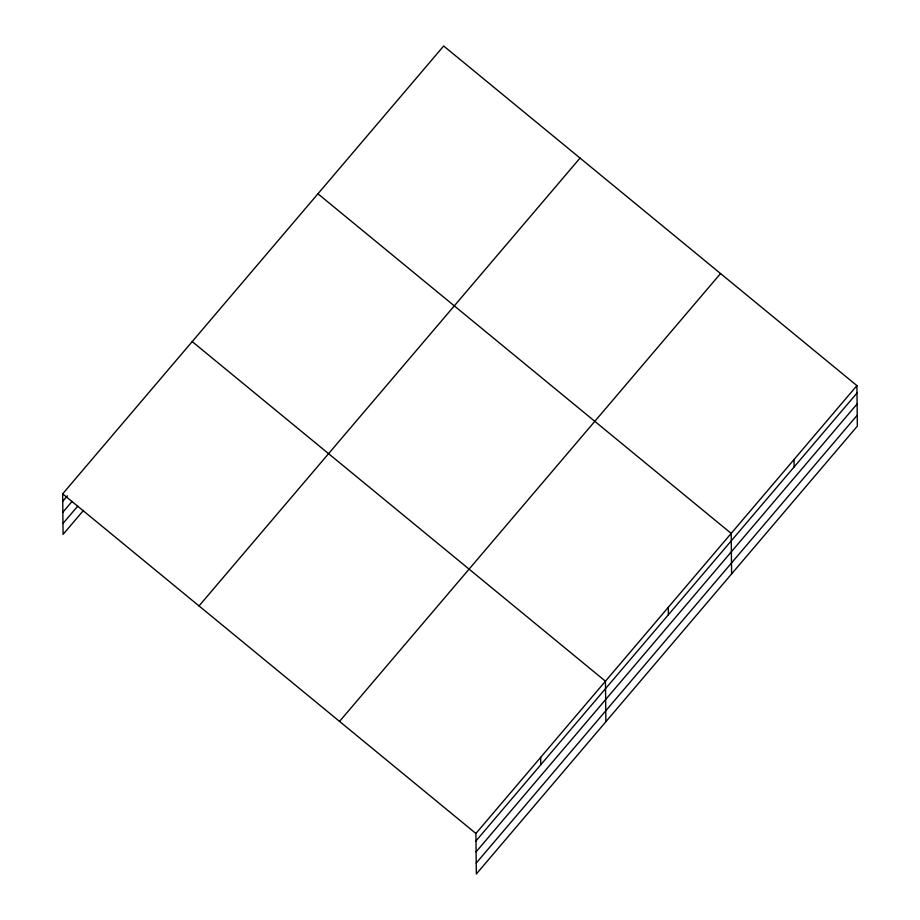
<?xml version="1.0" encoding="UTF-8"?>
<svg xmlns="http://www.w3.org/2000/svg" width="920" height="920" viewBox="0 0 920 920"><rect width="100%" height="100%" fill="white"/><g stroke="black" fill="none" stroke-linecap="round" stroke-linejoin="round"><path stroke-width="1.38" d="M83.444 510.462L63.089 534.393L62.663 493.867L443.67 46L856.911 385.606L857.336 426.132L476.33 874L475.904 833.474L856.911 385.606M62.744 501.308L67.367 495.868M62.859 512.221L72.117 501.354M62.974 523.48L77.786 506.069M199.03 605.935L580.037 158.067M339.537 721.406L720.544 273.539M475.985 840.914L856.991 393.047M476.1 851.839L857.106 403.96M476.215 863.086L857.221 415.207M317.94 193.798L731.181 533.404L731.607 573.93M192.211 341.596L605.452 681.202L605.877 721.728M62.663 493.867L475.904 833.474M794.04 459.505L794.121 466.946M668.311 607.303L668.391 614.744M540.684 757.344L540.753 764.773"/></g></svg>
